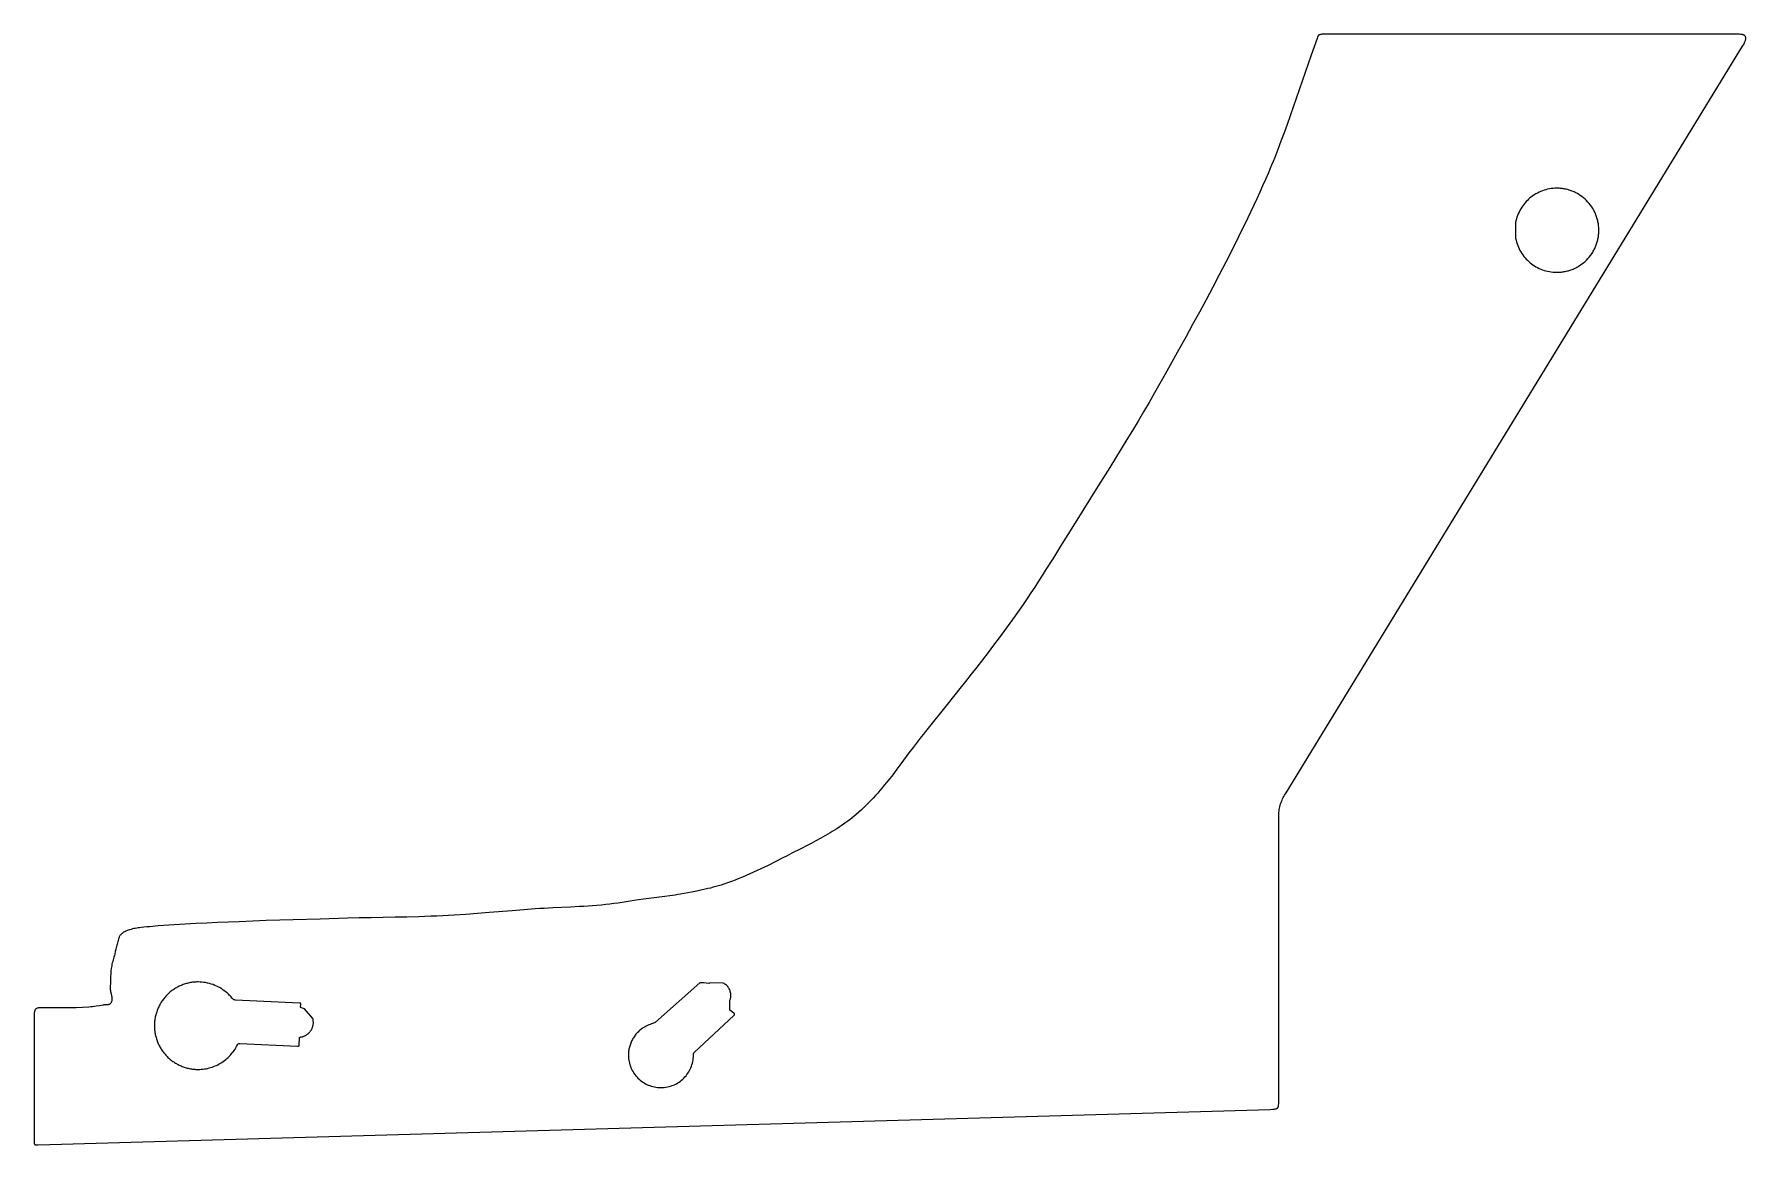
# Model space of a CAD drawing. Extents: x 7 to 10478, y 8 to 6802.
import ezdxf

# ---------------------------------------------------------------- set-up
doc = ezdxf.new("R2010")
doc.units = 0

msp = doc.modelspace()

# ---------------------------------------------------------------- linework, layer by layer
at = {"layer": 'Extracted'}
for p, q in [((7665.707, 2161.7283), (10458.907, 6728.3183)), ((7837.442217, 6725.258144), (7819.218734, 6673.12268)), ((7855.676, 6776.779), (7837.442217, 6725.258144)), ((7858.224, 6783.5062), (7855.676, 6776.779)), ((7859.38275, 6786.409625), (7858.224, 6783.5062)), ((7860.564, 6789.0219), (7859.38275, 6786.409625)), ((7861.843875, 6791.354775), (7860.564, 6789.0219)), ((7863.297, 6793.4199), (7861.843875, 6791.354775)), ((7864.9975, 6795.229187), (7863.297, 6793.4199)), ((7867.022, 6796.7942), (7864.9975, 6795.229187)), ((7869.445, 6798.126812), (7867.022, 6796.7942)), ((7872.342, 6799.2387), (7869.445, 6798.126812)), ((7875.7875, 6800.141487), (7872.342, 6799.2387)), ((7879.857, 6800.8471), (7875.7875, 6800.141487)), ((7884.6255, 6801.367087), (7879.857, 6800.8471)), ((7890.168, 6801.7133), (7884.6255, 6801.367087)), ((7896.56, 6801.897387), (7890.168, 6801.7133)), ((7903.876, 6801.9314), (7896.56, 6801.897387)), ((10421.446, 6801.9544), (7903.876, 6801.9314)), ((10430.946625, 6801.966025), (10421.446, 6801.9544)), ((10439.737, 6801.7108), (10430.946625, 6801.966025)), ((10447.763125, 6801.11405), (10439.737, 6801.7108)), ((10454.974, 6800.1012), (10447.763125, 6801.11405)), ((10458.257516, 6799.415361), (10454.974, 6800.1012)), ((10461.317625, 6798.597512), (10458.257516, 6799.415361)), ((10458.907, 6728.3183), (10462.412828, 6734.401248)), ((10464.147672, 6797.638308), (10461.317625, 6798.597512)), ((10462.412828, 6734.401248), (10465.551625, 6740.146913)), ((10466.741, 6796.5284), (10464.147672, 6797.638308)), ((10465.551625, 6740.146913), (10468.329859, 6745.56462)), ((10469.091328, 6795.258537), (10466.741, 6796.5284)), ((10468.329859, 6745.56462), (10470.754, 6750.6637)), ((10471.192375, 6793.819325), (10469.091328, 6795.258537)), ((10470.754, 6750.6637), (10472.831297, 6755.453464)), ((10473.037484, 6792.201425), (10471.192375, 6793.819325)), ((10472.831297, 6755.453464), (10474.567625, 6759.943237)), ((10474.62, 6790.3955), (10473.037484, 6792.201425)), ((10474.567625, 6759.943237), (10475.969641, 6764.142367)), ((10475.933297, 6788.392231), (10474.62, 6790.3955)), ((10476.970875, 6786.1823), (10475.933297, 6788.392231)), ((10475.969641, 6764.142367), (10477.044, 6768.0602)), ((10477.726266, 6783.756369), (10476.970875, 6786.1823)), ((10477.044, 6768.0602), (10477.797141, 6771.706077)), ((10478.193, 6781.1051), (10477.726266, 6783.756369)), ((10477.797141, 6771.706077), (10478.235375, 6775.089313)), ((10478.365172, 6778.219217), (10478.193, 6781.1051)), ((10478.235375, 6775.089313), (10478.365172, 6778.219217)), ((7819.218734, 6673.12268), (7782.749375, 6567.541062)), ((7782.749375, 6567.541062), (7746.161328, 6461.100414)), ((7746.161328, 6461.100414), (7709.348, 6354.867)), ((7690.823545, 6302.161214), (7672.202797, 6249.907086)), ((7709.348, 6354.867), (7690.823545, 6302.161214)), ((7653.472432, 6198.237899), (7634.619125, 6147.286937)), ((7672.202797, 6249.907086), (7653.472432, 6198.237899)), ((7615.629553, 6097.187483), (7596.490391, 6048.07282)), ((7634.619125, 6147.286937), (7615.629553, 6097.187483)), ((7567.47202, 5976.538866), (7557.71, 5953.331)), ((7577.188314, 6000.076231), (7567.47202, 5976.538866)), ((7586.86055, 6023.926436), (7577.188314, 6000.076231)), ((7596.490391, 6048.07282), (7586.86055, 6023.926436)), ((7522.800546, 5874.268296), (7505.020755, 5834.884217)), ((7540.365884, 5913.749652), (7522.800546, 5874.268296)), ((7557.71, 5953.331), (7540.365884, 5913.749652)), ((7487.033277, 5795.594697), (7468.84488, 5756.397021)), ((7505.020755, 5834.884217), (7487.033277, 5795.594697)), ((7431.892396, 5678.266334), (7413.141844, 5639.327891)), ((7450.462331, 5717.288472), (7431.892396, 5678.266334)), ((7468.84488, 5756.397021), (7450.462331, 5717.288472)), ((7375.125955, 5561.691221), (7355.874152, 5522.987562)), ((7394.217441, 5600.470425), (7375.125955, 5561.691221)), ((7413.141844, 5639.327891), (7394.217441, 5600.470425)), ((7316.916668, 5445.796015), (7297.22452, 5407.302694)), ((7336.468801, 5484.356732), (7316.916668, 5445.796015)), ((7355.874152, 5522.987562), (7336.468801, 5484.356732)), ((7297.22452, 5407.302694), (7257.44725, 5330.507375)), ((7217.191128, 5253.949044), (7176.510293, 5177.605971)), ((7257.44725, 5330.507375), (7217.191128, 5253.949044)), ((7176.510293, 5177.605971), (7135.458881, 5101.456424)), ((7135.458881, 5101.456424), (7094.091031, 5025.478672)), ((7052.46088, 4949.650985), (7010.622566, 4873.951631)), ((7094.091031, 5025.478672), (7052.46088, 4949.650985)), ((7010.622566, 4873.951631), (6926.538, 4722.851)), ((6926.538, 4722.851), (6893.975175, 4664.974863)), ((6861.037371, 4607.313998), (6827.752967, 4549.852536)), ((6893.975175, 4664.974863), (6861.037371, 4607.313998)), ((6827.752967, 4549.852536), (6794.150344, 4492.574609)), ((6760.25788, 4435.464348), (6726.103957, 4378.505885)), ((6794.150344, 4492.574609), (6760.25788, 4435.464348)), ((6691.716954, 4321.68335), (6657.12525, 4264.980875)), ((6726.103957, 4378.505885), (6691.716954, 4321.68335)), ((6622.357226, 4208.382592), (6587.441262, 4151.872631)), ((6657.12525, 4264.980875), (6622.357226, 4208.382592)), ((6587.441262, 4151.872631), (6517.279031, 4039.054203)), ((6517.279031, 4039.054203), (6376.428, 3813.779)), ((6376.428, 3813.779), (6331.668732, 3741.904156)), ((6286.975547, 3669.967625), (6242.156244, 3598.103281)), ((6331.668732, 3741.904156), (6286.975547, 3669.967625)), ((6242.156244, 3598.103281), (6197.018625, 3526.445)), ((6174.270385, 3490.734969), (6151.37049, 3455.126656)), ((6197.018625, 3526.445), (6174.270385, 3490.734969)), ((6105.019641, 3384.282125), (6081.520635, 3349.079375)), ((6128.294917, 3419.636797), (6105.019641, 3384.282125)), ((6151.37049, 3455.126656), (6128.294917, 3419.636797)), ((6033.75534, 3279.196578), (6009.441, 3244.55)), ((6057.773877, 3314.045281), (6033.75534, 3279.196578)), ((6081.520635, 3349.079375), (6057.773877, 3314.045281)), ((5943.933627, 3153.699049), (5910.657094, 3108.656563)), ((5976.870928, 3198.990233), (5943.933627, 3153.699049)), ((6009.441, 3244.55), (5976.870928, 3198.990233)), ((5877.069328, 3063.842891), (5843.198325, 3019.238146)), ((5910.657094, 3108.656563), (5877.069328, 3063.842891)), ((5809.072084, 2974.822443), (5774.718601, 2930.575898)), ((5843.198325, 3019.238146), (5809.072084, 2974.822443)), ((5705.441903, 2842.510739), (5670.574682, 2798.652354)), ((5740.165875, 2886.478625), (5705.441903, 2842.510739)), ((5774.718601, 2930.575898), (5740.165875, 2886.478625)), ((5670.574682, 2798.652354), (5600.522484, 2711.184547)), ((5600.522484, 2711.184547), (5459.931, 2536.688)), ((5447.042941, 2520.542299), (5434.262916, 2504.283896)), ((5459.931, 2536.688), (5447.042941, 2520.542299)), ((5383.963325, 2438.386208), (5359.123953, 2405.102969)), ((5408.975002, 2471.481574), (5383.963325, 2438.386208)), ((5434.262916, 2504.283896), (5408.975002, 2471.481574)), ((5284.600347, 2305.177749), (5259.410875, 2272.19475)), ((5309.546396, 2338.393566), (5284.600347, 2305.177749)), ((5359.123953, 2405.102969), (5309.546396, 2338.393566)), ((5207.885932, 2207.347902), (5194.690162, 2191.446035)), ((5220.942896, 2223.386854), (5207.885932, 2207.347902)), ((5233.874047, 2239.549744), (5220.942896, 2223.386854)), ((5259.410875, 2272.19475), (5233.874047, 2239.549744)), ((5111.873118, 2099.649815), (5097.341951, 2085.075645)), ((5126.174538, 2114.453097), (5111.873118, 2099.649815)), ((5140.259205, 2129.472343), (5126.174538, 2114.453097)), ((5154.140109, 2144.694406), (5140.259205, 2129.472343)), ((5167.830243, 2160.10614), (5154.140109, 2144.694406)), ((5181.342596, 2175.694399), (5167.830243, 2160.10614)), ((5194.690162, 2191.446035), (5181.342596, 2175.694399)), ((7632.382953, 2093.107586), (7635.207, 2101.175)), ((7635.207, 2101.175), (7638.291469, 2109.092587)), ((7638.291469, 2109.092587), (7641.61875, 2116.87705)), ((7641.61875, 2116.87705), (7645.171406, 2124.545187)), ((7645.171406, 2124.545187), (7648.932, 2132.1138)), ((7648.932, 2132.1138), (7652.883266, 2139.599648)), ((7652.883266, 2139.599648), (7657.007875, 2147.019487)), ((7657.007875, 2147.019487), (7665.707, 2161.7283)), ((4998.357283, 1998.388801), (4985.273063, 1988.499459)), ((5011.287719, 2008.485212), (4998.357283, 1998.388801)), ((5024.057561, 2018.797131), (5011.287719, 2008.485212)), ((5036.66, 2029.333), (5024.057561, 2018.797131)), ((5052.240064, 2042.859262), (5036.66, 2029.333)), ((5067.538416, 2056.667221), (5052.240064, 2042.859262)), ((5082.568048, 2070.743731), (5067.538416, 2056.667221)), ((5097.341951, 2085.075645), (5082.568048, 2070.743731)), ((7621.37, 2031.03), (7621.883469, 2040.616239)), ((7621.37, 284.65086), (7621.37, 2031.03)), ((7621.883469, 2040.616239), (7622.77925, 2049.935188)), ((7622.77925, 2049.935188), (7624.039906, 2059.003617)), ((7624.039906, 2059.003617), (7625.648, 2067.8383)), ((7625.648, 2067.8383), (7627.586109, 2076.456008)), ((7627.586109, 2076.456008), (7629.836875, 2084.873512)), ((7629.836875, 2084.873512), (7632.382953, 2093.107586)), ((4847.470563, 1899.138064), (4818.7455, 1882.906625)), ((4861.718162, 1907.420909), (4847.470563, 1899.138064)), ((4875.880063, 1915.826424), (4861.718162, 1907.420909)), ((4889.949455, 1924.363049), (4875.880063, 1915.826424)), ((4903.919531, 1933.039224), (4889.949455, 1924.363049)), ((4917.783482, 1941.863389), (4903.919531, 1933.039224)), ((4931.5345, 1950.843984), (4917.783482, 1941.863389)), ((4945.165775, 1959.989449), (4931.5345, 1950.843984)), ((4958.6705, 1969.308223), (4945.165775, 1959.989449)), ((4972.041865, 1978.808746), (4958.6705, 1969.308223)), ((4985.273063, 1988.499459), (4972.041865, 1978.808746)), ((4642.818563, 1791.332275), (4613.409688, 1776.408753)), ((4701.779, 1821.199703), (4642.818563, 1791.332275)), ((4731.221625, 1836.278647), (4701.779, 1821.199703)), ((4760.566563, 1851.544436), (4731.221625, 1836.278647)), ((4789.759344, 1867.064589), (4760.566563, 1851.544436)), ((4818.7455, 1882.906625), (4789.759344, 1867.064589)), ((4430.365375, 1685.19035), (4408.0995, 1674.916937)), ((4452.544902, 1695.660313), (4430.365375, 1685.19035)), ((4474.643659, 1706.305298), (4452.544902, 1695.660313)), ((4496.667219, 1717.103773), (4474.643659, 1706.305298)), ((4540.511051, 1739.075081), (4496.667219, 1717.103773)), ((4584.121, 1761.402), (4540.511051, 1739.075081)), ((4613.409688, 1776.408753), (4584.121, 1761.402)), ((4111.182206, 1571.058815), (4094.520638, 1567.402287)), ((4127.799872, 1574.879398), (4111.182206, 1571.058815)), ((4144.366691, 1578.884409), (4127.799872, 1574.879398)), ((4160.875717, 1583.094223), (4144.366691, 1578.884409)), ((4177.320006, 1587.529215), (4160.875717, 1583.094223)), ((4193.692613, 1592.209759), (4177.320006, 1587.529215)), ((4209.986593, 1597.156229), (4193.692613, 1592.209759)), ((4226.195, 1602.389), (4209.986593, 1597.156229)), ((4249.352355, 1610.314945), (4226.195, 1602.389)), ((4272.378762, 1618.609677), (4249.352355, 1610.314945)), ((4295.279795, 1627.251666), (4272.378762, 1618.609677)), ((4318.061031, 1636.219383), (4295.279795, 1627.251666)), ((4340.728044, 1645.491298), (4318.061031, 1636.219383)), ((4363.28641, 1655.045882), (4340.728044, 1645.491298)), ((4385.741704, 1664.861605), (4363.28641, 1655.045882)), ((4408.0995, 1674.916937), (4385.741704, 1664.861605)), ((3369.380683, 1466.774384), (3342.448678, 1465.192451)), ((3396.301141, 1468.498495), (3369.380683, 1466.774384)), ((3423.207776, 1470.393553), (3396.301141, 1468.498495)), ((3450.098314, 1472.488327), (3423.207776, 1470.393553)), ((3476.970481, 1474.811586), (3450.098314, 1472.488327)), ((3503.822, 1477.3921), (3476.970481, 1474.811586)), ((3528.885664, 1480.166883), (3503.822, 1477.3921)), ((3553.900284, 1483.345276), (3528.885664, 1480.166883)), ((3578.877307, 1486.833258), (3553.900284, 1483.345276)), ((3603.828175, 1490.53681), (3578.877307, 1486.833258)), ((3653.697228, 1498.214539), (3603.828175, 1490.53681)), ((3678.638302, 1502.000676), (3653.697228, 1498.214539)), ((3703.599, 1505.6263), (3678.638302, 1502.000676)), ((3735.731439, 1509.989434), (3703.599, 1505.6263)), ((3767.899703, 1514.130359), (3735.731439, 1509.989434)), ((3832.259375, 1522.267125), (3767.899703, 1514.130359)), ((3864.408619, 1526.523736), (3832.259375, 1522.267125)), ((3896.509359, 1531.079678), (3864.408619, 1526.523736)), ((3928.540514, 1536.065338), (3896.509359, 1531.079678)), ((3944.523408, 1538.760057), (3928.540514, 1536.065338)), ((3960.481, 1541.6111), (3944.523408, 1538.760057)), ((4027.574239, 1554.009233), (3960.481, 1541.6111)), ((4061.093573, 1560.499897), (4027.574239, 1554.009233)), ((4094.520638, 1567.402287), (4061.093573, 1560.499897)), ((996.323125, 1361.59292), (930.155436, 1358.200916)), ((1062.522736, 1364.534966), (996.323125, 1361.59292)), ((1128.737359, 1367.221497), (1062.522736, 1364.534966)), ((1194.950084, 1369.846961), (1128.737359, 1367.221497)), ((1261.144, 1372.6058), (1194.950084, 1369.846961)), ((1343.887119, 1376.024163), (1261.144, 1372.6058)), ((1426.643703, 1379.095717), (1343.887119, 1376.024163)), ((1509.411092, 1381.885433), (1426.643703, 1379.095717)), ((1592.186625, 1384.45828), (1509.411092, 1381.885433)), ((1757.751484, 1389.213252), (1592.186625, 1384.45828)), ((1923.317, 1393.8804), (1757.751484, 1389.213252)), ((1996.232131, 1395.747068), (1923.317, 1393.8804)), ((2069.160234, 1397.246552), (1996.232131, 1395.747068)), ((2215.028125, 1399.887241), (2069.160234, 1397.246552)), ((2287.954295, 1401.400082), (2215.028125, 1399.887241)), ((2360.866203, 1403.28901), (2287.954295, 1401.400082)), ((2397.314681, 1404.432575), (2360.866203, 1403.28901)), ((2433.757041, 1405.739843), (2397.314681, 1404.432575)), ((2470.192431, 1407.234043), (2433.757041, 1405.739843)), ((2506.62, 1408.9384), (2470.192431, 1407.234043)), ((2542.063884, 1410.823069), (2506.62, 1408.9384)), ((2577.494229, 1412.922967), (2542.063884, 1410.823069)), ((2612.912635, 1415.212992), (2577.494229, 1412.922967)), ((2648.320703, 1417.668042), (2612.912635, 1415.212992)), ((2719.112232, 1422.972812), (2648.320703, 1417.668042)), ((2789.881625, 1428.636462), (2719.112232, 1422.972812)), ((2931.405234, 1440.237152), (2789.881625, 1428.636462)), ((3002.185068, 1445.772563), (2931.405234, 1440.237152)), ((3072.994, 1450.8636), (3002.185068, 1445.772563)), ((3099.916359, 1452.606077), (3072.994, 1450.8636)), ((3126.84992, 1454.203037), (3099.916359, 1452.606077)), ((3180.741547, 1457.075486), (3126.84992, 1454.203037)), ((3288.559125, 1462.340037), (3180.741547, 1457.075486)), ((3342.448678, 1465.192451), (3288.559125, 1462.340037)), ((520.469414, 1258.575906), (518.519888, 1250.97018)), ((522.5967, 1266.102212), (520.469414, 1258.575906)), ((525.071423, 1273.435718), (522.5967, 1266.102212)), ((526.492099, 1276.994738), (525.071423, 1273.435718)), ((528.063263, 1280.463039), (526.492099, 1276.994738)), ((529.806125, 1283.826449), (528.063263, 1280.463039)), ((531.741895, 1287.070794), (529.806125, 1283.826449)), ((533.891784, 1290.181902), (531.741895, 1287.070794)), ((536.277, 1293.1456), (533.891784, 1290.181902)), ((538.936483, 1296.010919), (536.277, 1293.1456)), ((541.762158, 1298.700479), (538.936483, 1296.010919)), ((544.740507, 1301.224067), (541.762158, 1298.700479)), ((547.858014, 1303.591473), (544.740507, 1301.224067)), ((551.10116, 1305.812485), (547.858014, 1303.591473)), ((554.456429, 1307.896894), (551.10116, 1305.812485)), ((561.449263, 1311.695052), (554.456429, 1307.896894)), ((568.728376, 1315.064261), (561.449263, 1311.695052)), ((576.18563, 1318.082831), (568.728376, 1315.064261)), ((583.712884, 1320.829073), (576.18563, 1318.082831)), ((591.202, 1323.3813), (583.712884, 1320.829073)), ((599.675718, 1326.028421), (591.202, 1323.3813)), ((608.228406, 1328.359611), (599.675718, 1326.028421)), ((616.852483, 1330.40265), (608.228406, 1328.359611)), ((625.54037, 1332.185319), (616.852483, 1330.40265)), ((634.284487, 1333.735399), (625.54037, 1332.185319)), ((643.077253, 1335.080671), (634.284487, 1333.735399)), ((651.911088, 1336.248915), (643.077253, 1335.080671)), ((660.778413, 1337.267912), (651.911088, 1336.248915)), ((678.583208, 1338.96929), (660.778413, 1337.267912)), ((696.430998, 1340.40705), (678.583208, 1338.96929)), ((714.261143, 1341.803438), (696.430998, 1340.40705)), ((732.013, 1343.3807), (714.261143, 1341.803438)), ((764.986843, 1346.47629), (732.013, 1343.3807)), ((797.983463, 1349.289251), (764.986843, 1346.47629)), ((831.000746, 1351.843888), (797.983463, 1349.289251)), ((864.036578, 1354.164507), (831.000746, 1351.843888)), ((897.088846, 1356.275415), (864.036578, 1354.164507)), ((930.155436, 1358.200916), (897.088846, 1356.275415)), ((495.103577, 1156.300737), (489.907838, 1138.724075)), ((497.611551, 1165.110366), (495.103577, 1156.300737)), ((499.9391, 1173.9605), (497.611551, 1165.110366)), ((503.49713, 1189.487748), (499.9391, 1173.9605)), ((506.796213, 1205.081212), (503.49713, 1189.487748)), ((510.300814, 1220.617695), (506.796213, 1205.081212)), ((512.27533, 1228.32607), (510.300814, 1220.617695)), ((514.4754, 1235.974), (512.27533, 1228.32607)), ((516.578442, 1243.398417), (514.4754, 1235.974)), ((518.519888, 1250.97018), (516.578442, 1243.398417)), ((475.59743, 1053.649773), (474.5203, 1037.037087)), ((477.038003, 1070.221827), (475.59743, 1053.649773)), ((478.92155, 1086.739413), (477.038003, 1070.221827)), ((481.3276, 1103.1887), (478.92155, 1086.739413)), ((483.020326, 1112.169624), (481.3276, 1103.1887)), ((485.074855, 1121.072675), (483.020326, 1112.169624)), ((487.400816, 1129.917582), (485.074855, 1121.072675)), ((489.907838, 1138.724075), (487.400816, 1129.917582)), ((473.138247, 1003.745155), (472.2556, 970.4567)), ((472.2556, 970.4567), (472.360759, 964.265477)), ((472.360759, 964.265477), (472.921918, 957.939732)), ((472.921918, 957.939732), (473.841403, 951.510479)), ((473.727082, 1020.397603), (473.138247, 1003.745155)), ((474.5203, 1037.037087), (473.727082, 1020.397603)), ((473.841403, 951.510479), (475.021538, 945.008731)), ((475.021538, 945.008731), (477.773057, 931.911802)), ((18.707963, 839.610234), (16.142455, 837.369523)), ((21.732564, 841.575378), (18.707963, 839.610234)), ((25.253, 843.24959), (21.732564, 841.575378)), ((29.306092, 844.61751), (25.253, 843.24959)), ((33.928538, 845.663777), (29.306092, 844.61751)), ((39.157114, 846.373029), (33.928538, 845.663777)), ((45.0286, 846.7299), (39.157114, 846.373029)), ((80.66968, 845.964636), (45.0286, 846.7299)), ((116.403303, 845.411978), (80.66968, 845.964636)), ((152.385293, 845.13236), (116.403303, 845.411978)), ((188.771475, 845.186212), (152.385293, 845.13236)), ((225.717672, 845.63397), (188.771475, 845.186212)), ((263.379709, 846.536065), (225.717672, 845.63397)), ((301.913411, 847.952931), (263.379709, 846.536065)), ((341.4746, 849.945), (301.913411, 847.952931)), ((353.029515, 851.073648), (341.4746, 849.945)), ((364.250506, 852.38166), (353.029515, 851.073648)), ((375.21122, 853.848362), (364.250506, 852.38166)), ((385.9853, 855.453077), (375.21122, 853.848362)), ((407.268144, 858.993856), (385.9853, 855.453077)), ((428.6882, 862.8386), (407.268144, 858.993856)), ((431.594509, 863.270553), (428.6882, 862.8386)), ((434.601329, 863.555454), (431.594509, 863.270553)), ((440.821566, 863.830656), (434.601329, 863.555454)), ((447.159051, 863.957327), (440.821566, 863.830656)), ((453.423925, 864.228586), (447.159051, 863.957327)), ((456.469801, 864.510036), (453.423925, 864.228586)), ((459.426327, 864.937553), (456.469801, 864.510036)), ((462.26977, 865.547777), (459.426327, 864.937553)), ((464.976397, 866.377348), (462.26977, 865.547777)), ((467.522476, 867.462906), (464.976397, 866.377348)), ((469.884275, 868.84109), (467.522476, 867.462906)), ((472.03806, 870.548542), (469.884275, 868.84109)), ((473.9601, 872.6219), (472.03806, 870.548542)), ((475.7355, 875.058838), (473.9601, 872.6219)), ((477.270828, 877.574569), (475.7355, 875.058838)), ((478.578293, 880.165215), (477.270828, 877.574569)), ((477.773057, 931.911802), (480.395075, 918.89705)), ((479.670104, 882.826899), (478.578293, 880.165215)), ((480.558471, 885.555746), (479.670104, 882.826899)), ((480.395075, 918.89705), (481.413333, 912.498023)), ((481.255603, 888.347879), (480.558471, 885.555746)), ((481.773709, 891.19942), (481.255603, 888.347879)), ((481.413333, 912.498023), (482.10619, 906.212579)), ((482.125, 894.106494), (481.773709, 891.19942)), ((482.10619, 906.212579), (482.375971, 900.071732)), ((482.375971, 900.071732), (482.125, 894.106494)), ((7.9505, 815.259207), (7.6464, 807.33751)), ((7.6464, 807.33751), (7.6501, 32.7877)), ((8.331666, 818.998726), (7.9505, 815.259207)), ((8.9146, 822.57021), (8.331666, 818.998726)), ((9.73607, 825.958296), (8.9146, 822.57021)), ((10.832838, 829.147634), (9.73607, 825.958296)), ((12.241661, 832.122859), (10.832838, 829.147634)), ((13.9993, 834.86861), (12.241661, 832.122859)), ((16.142455, 837.369523), (13.9993, 834.86861)), ((31.309, 8.29825), (7567.8, 224.854)), ((7567.8, 224.854), (7585.533, 225.78523)), ((7585.533, 225.78523), (7592.70275, 226.366885)), ((7592.70275, 226.366885), (7598.845, 227.14591)), ((7598.845, 227.14591), (7604.04125, 228.212306)), ((7604.04125, 228.212306), (7606.308812, 228.881395)), ((7606.308812, 228.881395), (7608.369, 229.65608)), ((7608.369, 229.65608), (7610.232547, 230.547611)), ((7610.232547, 230.547611), (7611.908875, 231.567237)), ((7611.908875, 231.567237), (7613.408016, 232.726211)), ((7613.408016, 232.726211), (7614.74, 234.03578)), ((7614.74, 234.03578), (7615.913906, 235.507203)), ((7615.913906, 235.507203), (7616.94025, 237.151724)), ((7616.94025, 237.151724), (7617.828969, 238.980592)), ((7617.828969, 238.980592), (7618.59, 241.00506)), ((7618.59, 241.00506), (7619.233281, 243.236385)), ((7619.233281, 243.236385), (7619.76875, 245.68581)), ((7619.76875, 245.68581), (7620.556, 251.28396)), ((7620.556, 251.28396), (7621.029625, 257.889537)), ((7621.029625, 257.889537), (7621.27, 265.59256)), ((7621.27, 265.59256), (7621.37, 284.65086)), ((7.6501, 32.7877), (7.4393, 24.1538)), ((7.4393, 24.1538), (7.5652, 17.77941)), ((7.5652, 17.77941), (7.843287, 15.335259)), ((7.843287, 15.335259), (8.3121, 13.33087)), ((8.3121, 13.33087), (9.007275, 11.724526)), ((9.007275, 11.724526), (9.9642, 10.47453)), ((9.9642, 10.47453), (11.218575, 9.539169)), ((11.218575, 9.539169), (12.8058, 8.87674)), ((12.8058, 8.87674), (14.761337, 8.445546)), ((14.761337, 8.445546), (17.1209, 8.20387)), ((17.1209, 8.20387), (23.1939, 8.12227)), ((23.1939, 8.12227), (31.309, 8.29825))]:
    msp.add_line(p, q, dxfattribs=at)
at = {"layer": 'Jet1'}
for p, q in [((839.92162, 942.98199), (835.018088, 938.835822)), ((844.924944, 947.01156), (839.92162, 942.98199)), ((850.025959, 950.922432), (844.924944, 947.01156)), ((855.222565, 954.712505), (850.025959, 950.922432)), ((860.51266, 958.379678), (855.222565, 954.712505)), ((865.894145, 961.921851), (860.51266, 958.379678)), ((871.364918, 965.336922), (865.894145, 961.921851)), ((876.922878, 968.622791), (871.364918, 965.336922)), ((882.565925, 971.777357), (876.922878, 968.622791)), ((888.291959, 974.79852), (882.565925, 971.777357)), ((894.098878, 977.684179), (888.291959, 974.79852)), ((899.984581, 980.432233), (894.098878, 977.684179)), ((905.946969, 983.040581), (899.984581, 980.432233)), ((911.98394, 985.507123), (905.946969, 983.040581)), ((918.093393, 987.829758), (911.98394, 985.507123)), ((924.273228, 990.006385), (918.093393, 987.829758)), ((930.521344, 992.034903), (924.273228, 990.006385)), ((936.835641, 993.913213), (930.521344, 992.034903)), ((943.214017, 995.639212), (936.835641, 993.913213)), ((949.654372, 997.210801), (943.214017, 995.639212)), ((956.154605, 998.625878), (949.654372, 997.210801)), ((962.712616, 999.882343), (956.154605, 998.625878)), ((969.326304, 1000.978096), (962.712616, 999.882343)), ((975.993567, 1001.911034), (969.326304, 1000.978096)), ((982.712306, 1002.679059), (975.993567, 1001.911034)), ((989.48042, 1003.280069), (982.712306, 1002.679059)), ((996.295807, 1003.711962), (989.48042, 1003.280069)), ((1003.156367, 1003.97264), (996.295807, 1003.711962)), ((1010.06, 1004.06), (1003.156367, 1003.97264)), ((1010.0604, 1004.059131), (1010.06, 1004.06)), ((1021.603528, 1003.750973), (1010.0604, 1004.059131)), ((1033.141257, 1002.936206), (1021.603528, 1003.750973)), ((1044.654601, 1001.618181), (1033.141257, 1002.936206)), ((1056.124578, 999.800247), (1044.654601, 1001.618181)), ((1067.532203, 997.485752), (1056.124578, 999.800247)), ((1078.858492, 994.678048), (1067.532203, 997.485752)), ((1090.08446, 991.380483), (1078.858492, 994.678048)), ((1101.191125, 987.596406), (1090.08446, 991.380483)), ((1112.159501, 983.329168), (1101.191125, 987.596406)), ((1122.970605, 978.582117), (1112.159501, 983.329168)), ((1133.605452, 973.358604), (1122.970605, 978.582117)), ((1144.045059, 967.661978), (1133.605452, 973.358604)), ((1154.270442, 961.495588), (1144.045059, 967.661978)), ((1164.262615, 954.862784), (1154.270442, 961.495588)), ((1174.002596, 947.766915), (1164.262615, 954.862784)), ((1183.4714, 940.211331), (1174.002596, 947.766915)), ((763.605406, 840.699027), (761.138865, 834.662057)), ((766.213754, 846.661414), (763.605406, 840.699027)), ((768.961808, 852.547117), (766.213754, 846.661414)), ((771.847467, 858.354036), (768.961808, 852.547117)), ((774.868629, 864.080069), (771.847467, 858.354036)), ((778.023196, 869.723116), (774.868629, 864.080069)), ((781.309065, 875.281075), (778.023196, 869.723116)), ((784.724136, 880.751848), (781.309065, 875.281075)), ((788.266309, 886.133332), (784.724136, 880.751848)), ((791.933482, 891.423427), (788.266309, 886.133332)), ((795.723555, 896.620032), (791.933482, 891.423427)), ((799.634427, 901.721047), (795.723555, 896.620032)), ((803.663998, 906.724371), (799.634427, 901.721047)), ((807.810166, 911.627902), (803.663998, 906.724371)), ((812.070831, 916.429541), (807.810166, 911.627902)), ((816.443893, 921.127187), (812.070831, 916.429541)), ((820.92725, 925.718739), (816.443893, 921.127187)), ((825.518802, 930.202096), (820.92725, 925.718739)), ((830.216448, 934.575157), (825.518802, 930.202096)), ((835.018088, 938.835822), (830.216448, 934.575157)), ((1189.384388, 935.023282), (1183.4714, 940.211331)), ((1195.1527, 929.653231), (1189.384388, 935.023282)), ((1200.771837, 924.10345), (1195.1527, 929.653231)), ((1206.2373, 918.376331), (1200.771837, 924.10345)), ((1211.54435, 912.47419), (1206.2373, 918.376331)), ((1216.6885, 906.399331), (1211.54435, 912.47419)), ((1219.147375, 903.537534), (1216.6885, 906.399331)), ((1221.6097, 900.996991), (1219.147375, 903.537534)), ((1224.1267, 898.789356), (1221.6097, 900.996991)), ((1226.7496, 896.926271), (1224.1267, 898.789356)), ((1229.529625, 895.419379), (1226.7496, 896.926271)), ((1232.518, 894.280331), (1229.529625, 895.419379)), ((1235.76605, 893.520785), (1232.518, 894.280331)), ((1239.3249, 893.152371), (1235.76605, 893.520785)), ((1631.0669, 875.162671), (1239.3249, 893.152371)), ((1633.3564, 874.981151), (1631.0669, 875.162671)), ((1635.3877, 874.395391), (1633.3564, 874.981151)), ((1636.305675, 873.913435), (1635.3877, 874.395391)), ((1637.0516, 873.278681), (1636.305675, 873.913435)), ((1636.988, 850.824901), (1637.6697, 870.446701)), ((1637.2774, 849.436601), (1636.988, 850.824901)), ((1637.329163, 872.737759), (1637.0516, 873.278681)), ((1637.7775, 848.371111), (1637.2774, 849.436601)), ((1637.526775, 871.959152), (1637.329163, 872.737759)), ((1637.6697, 870.446701), (1637.526775, 871.959152)), ((1638.6362, 847.541071), (1637.7775, 848.371111)), ((1640.0011, 846.859131), (1638.6362, 847.541071)), ((1643.1108, 846.225911), (1640.0011, 846.859131)), ((1649.2499, 844.637561), (1643.1108, 846.225911)), ((1655.26345, 842.625494), (1649.2499, 844.637561)), ((1661.1294, 840.196291), (1655.26345, 842.625494)), ((1712.0177, 779.883191), (1661.1294, 840.196291)), ((742.673359, 743.489633), (742.586, 736.586)), ((742.586, 736.586), (742.673359, 729.682367)), ((742.934035, 750.350193), (742.673359, 743.489633)), ((743.365928, 757.16558), (742.934035, 750.350193)), ((743.966936, 763.933694), (743.365928, 757.16558)), ((744.73496, 770.652432), (743.966936, 763.933694)), ((745.667897, 777.319696), (744.73496, 770.652432)), ((746.763649, 783.933383), (745.667897, 777.319696)), ((748.020113, 790.491393), (746.763649, 783.933383)), ((749.43519, 796.991626), (748.020113, 790.491393)), ((751.006778, 803.431981), (749.43519, 796.991626)), ((752.732777, 809.810357), (751.006778, 803.431981)), ((754.611085, 816.124653), (752.732777, 809.810357)), ((756.639604, 822.372769), (754.611085, 816.124653)), ((758.81623, 828.552604), (756.639604, 822.372769)), ((761.138865, 834.662057), (758.81623, 828.552604)), ((1711.433872, 731.454059), (1712.551743, 735.59183)), ((1713.335484, 774.314663), (1712.0177, 779.883191)), ((1712.551743, 735.59183), (1713.477253, 739.803016)), ((1714.299925, 768.679917), (1713.335484, 774.314663)), ((1713.477253, 739.803016), (1714.205604, 744.082466)), ((1714.205604, 744.082466), (1714.731995, 748.425029)), ((1714.908753, 762.995733), (1714.299925, 768.679917)), ((1714.731995, 748.425029), (1715.051627, 752.825555)), ((1715.1597, 757.278891), (1714.908753, 762.995733)), ((1715.051627, 752.825555), (1715.1597, 757.278891)), ((742.673359, 729.682367), (742.934035, 722.821807)), ((742.934035, 722.821807), (743.365928, 716.00642)), ((743.365928, 716.00642), (743.966936, 709.238306)), ((743.966936, 709.238306), (744.73496, 702.519567)), ((744.73496, 702.519567), (745.667897, 695.852304)), ((745.667897, 695.852304), (746.763649, 689.238616)), ((746.763649, 689.238616), (748.020113, 682.680605)), ((748.020113, 682.680605), (749.43519, 676.180372)), ((749.43519, 676.180372), (751.006778, 669.740017)), ((751.006778, 669.740017), (752.732777, 663.361641)), ((752.732777, 663.361641), (754.611085, 657.047344)), ((754.611085, 657.047344), (756.639604, 650.799228)), ((756.639604, 650.799228), (758.81623, 644.619393)), ((758.81623, 644.619393), (761.138865, 638.50994)), ((761.138865, 638.50994), (763.605406, 632.472969)), ((763.605406, 632.472969), (766.213754, 626.510581)), ((1628.9072, 618.558827), (1630.4565, 661.502027)), ((1630.4565, 661.502027), (1630.70545, 663.175507)), ((1630.70545, 663.175507), (1630.989975, 664.124257)), ((1630.989975, 664.124257), (1631.3675, 664.751317)), ((1631.3675, 664.751317), (1632.36025, 665.438771)), ((1632.36025, 665.438771), (1633.6005, 666.034687)), ((1633.6005, 666.034687), (1636.4916, 666.964188)), ((1636.4916, 666.964188), (1639.377, 667.564361)), ((1639.377, 667.564361), (1643.67145, 668.394915)), ((1643.67145, 668.394915), (1647.8888, 669.422501)), ((1647.8888, 669.422501), (1652.024212, 670.641975)), ((1652.024212, 670.641975), (1656.07285, 672.048181)), ((1656.07285, 672.048181), (1660.029913, 673.635969)), ((1660.029913, 673.635969), (1663.8906, 675.400191)), ((1663.8906, 675.400191), (1667.650155, 677.335692)), ((1667.650155, 677.335692), (1671.303745, 679.437323)), ((1671.303745, 679.437323), (1674.846572, 681.699933)), ((1674.846572, 681.699933), (1678.273837, 684.118372)), ((1678.273837, 684.118372), (1681.580742, 686.687488)), ((1681.580742, 686.687488), (1684.762486, 689.402131)), ((1684.762486, 689.402131), (1687.814272, 692.257149)), ((1687.814272, 692.257149), (1690.7313, 695.247391)), ((1690.7313, 695.247391), (1693.508787, 698.367708)), ((1693.508787, 698.367708), (1696.141911, 701.61295)), ((1696.141911, 701.61295), (1698.625873, 704.977965)), ((1698.625873, 704.977965), (1700.955872, 708.457604)), ((1700.955872, 708.457604), (1703.127109, 712.046714)), ((1703.127109, 712.046714), (1705.134784, 715.740145)), ((1705.134784, 715.740145), (1706.974098, 719.532746)), ((1706.974098, 719.532746), (1708.64025, 723.419366)), ((1708.64025, 723.419366), (1710.128441, 727.394854)), ((1710.128441, 727.394854), (1711.433872, 731.454059)), ((766.213754, 626.510581), (768.961808, 620.624878)), ((768.961808, 620.624878), (771.847467, 614.817959)), ((771.847467, 614.817959), (774.868629, 609.091925)), ((774.868629, 609.091925), (778.023196, 603.448878)), ((778.023196, 603.448878), (781.309065, 597.890918)), ((781.309065, 597.890918), (784.724136, 592.420145)), ((784.724136, 592.420145), (788.266309, 587.03866)), ((788.266309, 587.03866), (791.933482, 581.748565)), ((791.933482, 581.748565), (795.723555, 576.551959)), ((795.723555, 576.551959), (799.634427, 571.450944)), ((799.634427, 571.450944), (803.663998, 566.44762)), ((803.663998, 566.44762), (807.810166, 561.544088)), ((807.810166, 561.544088), (812.070831, 556.742448)), ((812.070831, 556.742448), (816.443893, 552.044802)), ((816.443893, 552.044802), (820.92725, 547.45325)), ((820.92725, 547.45325), (825.518802, 542.969893)), ((825.518802, 542.969893), (830.216448, 538.596831)), ((830.216448, 538.596831), (835.018088, 534.336166)), ((835.018088, 534.336166), (839.92162, 530.189998)), ((839.92162, 530.189998), (844.924944, 526.160427)), ((844.924944, 526.160427), (850.025959, 522.249555)), ((1171.18123, 523.232152), (1178.661972, 529.098462)), ((1178.661972, 529.098462), (1185.935687, 535.231837)), ((1185.935687, 535.231837), (1192.994542, 541.627183)), ((1192.994542, 541.627183), (1199.830702, 548.279405)), ((1199.830702, 548.279405), (1206.436332, 555.183408)), ((1206.436332, 555.183408), (1212.8036, 562.3341)), ((1212.8036, 562.3341), (1218.924675, 569.726393)), ((1218.924675, 569.726393), (1224.791725, 577.355194)), ((1224.791725, 577.355194), (1230.396912, 585.215398)), ((1230.396912, 585.215398), (1235.7324, 593.3019)), ((1235.7324, 593.3019), (1240.7903, 601.609632)), ((1240.7903, 601.609632), (1245.5629, 610.1335)), ((1245.5629, 610.1335), (1250.0422, 618.86841)), ((1250.0422, 618.86841), (1251.3242, 621.0852)), ((1251.3242, 621.0852), (1252.5972, 622.9461)), ((1252.5972, 622.9461), (1253.966175, 624.463044)), ((1253.966175, 624.463044), (1255.536, 625.64797)), ((1255.536, 625.64797), (1257.411587, 626.512804)), ((1257.411587, 626.512804), (1259.6978, 627.06948)), ((1259.6978, 627.06948), (1262.499662, 627.329934)), ((1262.499662, 627.329934), (1265.922, 627.306096)), ((1265.922, 627.306096), (1617.333, 612.195396)), ((1617.333, 612.195396), (1620.414288, 611.972903)), ((1620.414288, 611.972903), (1622.888, 611.926193)), ((1622.888, 611.926193), (1624.824413, 612.112793)), ((1624.824413, 612.112793), (1626.2938, 612.590227)), ((1626.2938, 612.590227), (1627.366538, 613.416024)), ((1627.366538, 613.416024), (1628.1128, 614.647707)), ((1628.1128, 614.647707), (1628.602925, 616.3428)), ((1628.602925, 616.3428), (1628.9072, 618.558827)), ((850.025959, 522.249555), (855.222565, 518.459482)), ((855.222565, 518.459482), (860.51266, 514.792309)), ((860.51266, 514.792309), (865.894145, 511.250136)), ((865.894145, 511.250136), (871.364918, 507.835065)), ((871.364918, 507.835065), (876.922878, 504.549196)), ((876.922878, 504.549196), (882.565925, 501.394629)), ((882.565925, 501.394629), (888.291959, 498.373467)), ((888.291959, 498.373467), (894.098878, 495.487808)), ((894.098878, 495.487808), (899.984581, 492.739754)), ((899.984581, 492.739754), (905.946969, 490.131406)), ((905.946969, 490.131406), (911.98394, 487.664865)), ((911.98394, 487.664865), (918.093393, 485.34223)), ((918.093393, 485.34223), (924.273228, 483.165604)), ((924.273228, 483.165604), (930.521344, 481.137085)), ((930.521344, 481.137085), (936.835641, 479.258777)), ((936.835641, 479.258777), (943.214017, 477.532778)), ((943.214017, 477.532778), (949.654372, 475.96119)), ((949.654372, 475.96119), (956.154605, 474.546113)), ((956.154605, 474.546113), (962.712616, 473.289649)), ((962.712616, 473.289649), (969.326304, 472.193897)), ((969.326304, 472.193897), (975.993567, 471.26096)), ((975.993567, 471.26096), (982.712306, 470.492936)), ((982.712306, 470.492936), (989.48042, 469.891928)), ((989.48042, 469.891928), (996.295807, 469.460035)), ((996.295807, 469.460035), (1003.156367, 469.199359)), ((1003.156367, 469.199359), (1010.06, 469.112)), ((1010.06, 469.112), (1019.927183, 469.300305)), ((1019.927183, 469.300305), (1029.728383, 469.847348)), ((1029.728383, 469.847348), (1039.455767, 470.748036)), ((1039.455767, 470.748036), (1049.1015, 471.997275)), ((1049.1015, 471.997275), (1058.657749, 473.589972)), ((1058.657749, 473.589972), (1068.11668, 475.521034)), ((1068.11668, 475.521034), (1077.470458, 477.785366)), ((1077.470458, 477.785366), (1086.71125, 480.377875)), ((1086.71125, 480.377875), (1095.831222, 483.293468)), ((1095.831222, 483.293468), (1104.822539, 486.527051)), ((1104.822539, 486.527051), (1113.677368, 490.07353)), ((1113.677368, 490.07353), (1122.387875, 493.927813)), ((1122.387875, 493.927813), (1130.946226, 498.084804)), ((1130.946226, 498.084804), (1139.344586, 502.539412)), ((1139.344586, 502.539412), (1147.575122, 507.286542)), ((1147.575122, 507.286542), (1155.63, 512.3211)), ((1155.63, 512.3211), (1163.501294, 517.637999)), ((1163.501294, 517.637999), (1171.18123, 523.232152))]:
    msp.add_line(p, q, dxfattribs=at)
at = {"layer": 'Jet2'}
for p, q in [((4078.5607, 998.45415), (3809.2577, 759.05515)), ((4102.6135, 999.19571), (4078.5607, 998.45415)), ((4134.2002, 995.09725), (4102.6135, 999.19571)), ((4138.303338, 997.299939), (4134.2002, 995.09725)), ((4142.5222, 999.29079), (4138.303338, 997.299939)), ((4222.26, 997.54), (4142.5222, 999.29079)), ((4222.2608, 997.54034), (4222.26, 997.54)), ((4227.548659, 994.612503), (4222.2608, 997.54034)), ((4232.57295, 991.371654), (4227.548659, 994.612503)), ((4237.323116, 987.834598), (4232.57295, 991.371654)), ((4241.7886, 984.01814), (4237.323116, 987.834598)), ((4245.958848, 979.939093), (4241.7886, 984.01814)), ((4249.823313, 975.614255), (4245.958848, 979.939093)), ((4253.371445, 971.060435), (4249.823313, 975.614255)), ((4256.5927, 966.29444), (4253.371445, 971.060435)), ((4259.476545, 961.333095), (4256.5927, 966.29444)), ((4262.012437, 956.193171), (4259.476545, 961.333095)), ((4264.189811, 950.891481), (4262.012437, 956.193171)), ((4265.9981, 945.44484), (4264.189811, 950.891481)), ((4267.426805, 939.870081), (4265.9981, 945.44484)), ((4262.3958, 889.65034), (4264.001906, 893.590605)), ((4263.0495, 832.10244), (4262.3958, 889.65034)), ((4264.001906, 893.590605), (4265.399977, 897.59514)), ((4265.399977, 897.59514), (4266.588406, 901.656319)), ((4266.588406, 901.656319), (4267.565588, 905.766515)), ((4268.465388, 934.183965), (4267.426805, 939.870081)), ((4267.565588, 905.766515), (4268.329914, 909.918102)), ((4268.329914, 909.918102), (4268.87978, 914.103453)), ((4269.103227, 928.403312), (4268.465388, 934.183965)), ((4268.87978, 914.103453), (4269.213577, 918.314941)), ((4269.3297, 922.54494), (4269.103227, 928.403312)), ((4269.213577, 918.314941), (4269.3297, 922.54494)), ((3751.7518, 734.2736), (3744.261875, 730.296234)), ((3759.4386, 737.941878), (3751.7518, 734.2736)), ((3767.315, 741.29208), (3759.4386, 737.941878)), ((3775.373713, 744.315225), (3767.315, 741.29208)), ((3783.6074, 747.00234), (3775.373713, 744.315225)), ((3790.1604, 749.1632), (3783.6074, 747.00234)), ((3796.6833, 751.80389), (3790.1604, 749.1632)), ((3799.903613, 753.345614), (3796.6833, 751.80389)), ((3803.0808, 755.05701), (3799.903613, 753.345614)), ((3806.202775, 756.954669), (3803.0808, 755.05701)), ((3809.2577, 759.05515), (3806.202775, 756.954669)), ((4047.8079, 574.42943), (4288.3109, 799.90043)), ((4288.0019, 813.58184), (4263.0495, 832.10244)), ((4289.581175, 811.932925), (4288.0019, 813.58184)), ((4288.3109, 799.90043), (4289.7371, 801.4892)), ((4290.6986, 810.21432), (4289.581175, 811.932925)), ((4289.7371, 801.4892), (4290.7664, 803.16485)), ((4291.363675, 808.452113), (4290.6986, 810.21432)), ((4290.7664, 803.16485), (4291.388088, 804.901281)), ((4291.5912, 806.6724), (4291.363675, 808.452113)), ((4291.388088, 804.901281), (4291.5912, 806.6724)), ((3656.686218, 629.767446), (3654.465393, 623.916701)), ((3659.087127, 635.551972), (3656.686218, 629.767446)), ((3661.666658, 641.265124), (3659.087127, 635.551972)), ((3664.423349, 646.901744), (3661.666658, 641.265124)), ((3667.355738, 652.456678), (3664.423349, 646.901744)), ((3670.462363, 657.924768), (3667.355738, 652.456678)), ((3673.741763, 663.300858), (3670.462363, 657.924768)), ((3677.192476, 668.579793), (3673.741763, 663.300858)), ((3680.81304, 673.756417), (3677.192476, 668.579793)), ((3684.601993, 678.825572), (3680.81304, 673.756417)), ((3688.557874, 683.782104), (3684.601993, 678.825572)), ((3692.67922, 688.620855), (3688.557874, 683.782104)), ((3696.96457, 693.33667), (3692.67922, 688.620855)), ((3701.412463, 697.924392), (3696.96457, 693.33667)), ((3706.021436, 702.378866), (3701.412463, 697.924392)), ((3710.790027, 706.694934), (3706.021436, 702.378866)), ((3715.716775, 710.867442), (3710.790027, 706.694934)), ((3720.800218, 714.891233), (3715.716775, 710.867442)), ((3726.038895, 718.76115), (3720.800218, 714.891233)), ((3731.431343, 722.472038), (3726.038895, 718.76115)), ((3736.9761, 726.01874), (3731.431343, 722.472038)), ((3744.261875, 730.296234), (3736.9761, 726.01874)), ((3642.483328, 562.901583), (3642.3399, 556.66274)), ((3642.3399, 556.66274), (3642.598831, 546.422475)), ((3642.82292, 569.130926), (3642.483328, 562.901583)), ((3642.598831, 546.422475), (3643.367287, 536.316641)), ((3643.357213, 575.345611), (3642.82292, 569.130926)), ((3644.084745, 581.540483), (3643.357213, 575.345611)), ((3643.367287, 536.316641), (3644.632765, 526.357742)), ((3645.004056, 587.710386), (3644.084745, 581.540483)), ((3644.632765, 526.357742), (3646.382763, 516.558279)), ((3646.113682, 593.850163), (3645.004056, 587.710386)), ((3647.412163, 599.954659), (3646.113682, 593.850163)), ((3648.898036, 606.018717), (3647.412163, 599.954659)), ((3650.56984, 612.03718), (3648.898036, 606.018717)), ((3652.426113, 618.004894), (3650.56984, 612.03718)), ((3654.465393, 623.916701), (3652.426113, 618.004894)), ((4036.287033, 516.558182), (4038.037032, 526.357666)), ((4038.037032, 526.357666), (4039.302512, 536.316589)), ((4039.302512, 536.316589), (4040.070969, 546.422448)), ((4040.070969, 546.422448), (4040.3299, 556.66274)), ((4040.3299, 556.66274), (4040.3763, 559.75977)), ((4040.3763, 559.75977), (4040.5541, 562.36033)), ((4040.5541, 562.36033), (4040.923113, 564.587491)), ((4040.923113, 564.587491), (4041.5457, 566.56431)), ((4041.5457, 566.56431), (4042.483663, 568.413851)), ((4042.483663, 568.413851), (4043.7988, 570.25917)), ((4043.7988, 570.25917), (4045.553, 572.223344)), ((4045.553, 572.223344), (4047.8079, 574.42943)), ((3646.382763, 516.558279), (3648.604777, 506.930757)), ((3648.604777, 506.930757), (3651.286305, 497.487678)), ((3651.286305, 497.487678), (3654.414842, 488.241547)), ((3654.414842, 488.241547), (3657.977886, 479.204865)), ((3657.977886, 479.204865), (3661.962934, 470.390136)), ((3661.962934, 470.390136), (3666.357482, 461.809864)), ((3666.357482, 461.809864), (3671.149028, 453.476551)), ((3671.149028, 453.476551), (3676.325069, 445.402701)), ((3676.325069, 445.402701), (3681.873101, 437.600817)), ((3681.873101, 437.600817), (3687.780621, 430.083401)), ((3687.780621, 430.083401), (3694.035126, 422.862958)), ((3694.035126, 422.862958), (3700.624113, 415.95199)), ((3982.04565, 415.95178), (3988.634639, 422.862748)), ((3988.634639, 422.862748), (3994.889147, 430.083193)), ((3994.889147, 430.083193), (4000.79667, 437.600611)), ((4000.79667, 437.600611), (4006.344705, 445.402501)), ((4006.344705, 445.402501), (4011.520748, 453.476357)), ((4011.520748, 453.476357), (4016.312297, 461.809679)), ((4016.312297, 461.809679), (4020.706849, 470.389961)), ((4020.706849, 470.389961), (4024.6919, 479.204702)), ((4024.6919, 479.204702), (4028.254947, 488.241397)), ((4028.254947, 488.241397), (4031.383487, 497.487545)), ((4031.383487, 497.487545), (4034.065017, 506.930641)), ((4034.065017, 506.930641), (4036.287033, 516.558182)), ((3700.624113, 415.95199), (3707.535078, 409.363001)), ((3707.535078, 409.363001), (3714.75552, 403.108493)), ((3714.75552, 403.108493), (3722.272934, 397.20097)), ((3722.272934, 397.20097), (3730.074817, 391.652935)), ((3730.074817, 391.652935), (3738.148667, 386.476892)), ((3738.148667, 386.476892), (3746.48198, 381.685343)), ((3746.48198, 381.685343), (3755.062253, 377.290791)), ((3755.062253, 377.290791), (3763.876983, 373.30574)), ((3763.876983, 373.30574), (3772.913667, 369.742693)), ((3772.913667, 369.742693), (3782.159801, 366.614153)), ((3782.159801, 366.614153), (3791.602884, 363.932623)), ((3791.602884, 363.932623), (3801.23041, 361.710607)), ((3801.23041, 361.710607), (3811.029878, 359.960608)), ((3811.029878, 359.960608), (3820.988785, 358.695128)), ((3820.988785, 358.695128), (3831.094626, 357.926671)), ((3831.094626, 357.926671), (3841.3349, 357.66774)), ((3841.3349, 357.66774), (3851.575165, 357.926647)), ((3851.575165, 357.926647), (3861.680999, 358.695082)), ((3861.680999, 358.695082), (3871.639898, 359.96054)), ((3871.639898, 359.96054), (3881.439361, 361.71052)), ((3881.439361, 361.71052), (3891.066883, 363.932518)), ((3891.066883, 363.932518), (3900.509962, 366.614031)), ((3900.509962, 366.614031), (3909.756093, 369.742555)), ((3909.756093, 369.742555), (3918.792775, 373.305588)), ((3918.792775, 373.305588), (3927.607504, 377.290626)), ((3927.607504, 377.290626), (3936.187776, 381.685167)), ((3936.187776, 381.685167), (3944.521089, 386.476706)), ((3944.521089, 386.476706), (3952.594939, 391.652742)), ((3952.594939, 391.652742), (3960.396823, 397.20077)), ((3960.396823, 397.20077), (3967.914239, 403.108288)), ((3967.914239, 403.108288), (3975.134682, 409.362792)), ((3975.134682, 409.362792), (3982.04565, 415.95178))]:
    msp.add_line(p, q, dxfattribs=at)
at = {"layer": 'Outlet'}
for p, q in [((9120.185942, 5760.977331), (9113.59614, 5752.157237)), ((9127.133246, 5769.490851), (9120.185942, 5760.977331)), ((9134.425965, 5777.687719), (9127.133246, 5769.490851)), ((9142.052011, 5785.557857), (9134.425965, 5777.687719)), ((9149.999297, 5793.091186), (9142.052011, 5785.557857)), ((9158.255735, 5800.277627), (9149.999297, 5793.091186)), ((9166.809237, 5807.107102), (9158.255735, 5800.277627)), ((9175.647717, 5813.569533), (9166.809237, 5807.107102)), ((9184.759086, 5819.654842), (9175.647717, 5813.569533)), ((9194.131256, 5825.352949), (9184.759086, 5819.654842)), ((9203.752142, 5830.653777), (9194.131256, 5825.352949)), ((9213.609654, 5835.547247), (9203.752142, 5830.653777)), ((9223.691706, 5840.02328), (9213.609654, 5835.547247)), ((9233.986209, 5844.071799), (9223.691706, 5840.02328)), ((9244.481077, 5847.682724), (9233.986209, 5844.071799)), ((9255.164222, 5850.845977), (9244.481077, 5847.682724)), ((9266.023556, 5853.551481), (9255.164222, 5850.845977)), ((9277.046991, 5855.789156), (9266.023556, 5853.551481)), ((9288.222441, 5857.548923), (9277.046991, 5855.789156)), ((9299.537817, 5858.820706), (9288.222441, 5857.548923)), ((9310.981033, 5859.594424), (9299.537817, 5858.820706)), ((9322.54, 5859.86), (9310.981033, 5859.594424)), ((9329.172338, 5859.776768), (9322.54, 5859.8608)), ((9322.54, 5859.8608), (9322.54, 5859.86)), ((9335.763296, 5859.52607), (9329.172338, 5859.776768)), ((9342.310856, 5859.110727), (9335.763296, 5859.52607)), ((9348.813001, 5858.532758), (9342.310856, 5859.110727)), ((9355.267711, 5857.794184), (9348.813001, 5858.532758)), ((9361.672968, 5856.897025), (9355.267711, 5857.794184)), ((9368.026755, 5855.843301), (9361.672968, 5856.897025)), ((9374.327054, 5854.635032), (9368.026755, 5855.843301)), ((9380.571845, 5853.274238), (9374.327054, 5854.635032)), ((9386.759111, 5851.76294), (9380.571845, 5853.274238)), ((9392.886834, 5850.103156), (9386.759111, 5851.76294)), ((9398.952996, 5848.296909), (9392.886834, 5850.103156)), ((9404.955578, 5846.346217), (9398.952996, 5848.296909)), ((9410.892562, 5844.2531), (9404.955578, 5846.346217)), ((9416.76193, 5842.01958), (9410.892562, 5844.2531)), ((9422.561664, 5839.647675), (9416.76193, 5842.01958)), ((9428.289746, 5837.139406), (9422.561664, 5839.647675)), ((9433.944157, 5834.496794), (9428.289746, 5837.139406)), ((9439.52288, 5831.721858), (9433.944157, 5834.496794)), ((9445.023896, 5828.816618), (9439.52288, 5831.721858)), ((9450.445187, 5825.783095), (9445.023896, 5828.816618)), ((9455.784735, 5822.623308), (9450.445187, 5825.783095)), ((9466.210528, 5815.933026), (9455.784735, 5822.623308)), ((9476.285131, 5808.761931), (9466.210528, 5815.933026)), ((9485.992397, 5801.126184), (9476.285131, 5808.761931)), ((9495.316182, 5793.041948), (9485.992397, 5801.126184)), ((9504.24034, 5784.525381), (9495.316182, 5793.041948)), ((9512.748727, 5775.592646), (9504.24034, 5784.525381)), ((9520.825195, 5766.259904), (9512.748727, 5775.592646)), ((9528.453601, 5756.543315), (9520.825195, 5766.259904)), ((9072.369965, 5660.643517), (9070.02, 5649.312)), ((9075.198308, 5671.769245), (9072.369965, 5660.643517)), ((9078.492941, 5682.679104), (9075.198308, 5671.769245)), ((9082.241777, 5693.363018), (9078.492941, 5682.679104)), ((9086.432727, 5703.810907), (9082.241777, 5693.363018)), ((9091.053705, 5714.012693), (9086.432727, 5703.810907)), ((9096.092623, 5723.958297), (9091.053705, 5714.012693)), ((9101.537393, 5733.637641), (9096.092623, 5723.958297)), ((9107.375928, 5743.040648), (9101.537393, 5733.637641)), ((9113.59614, 5752.157237), (9107.375928, 5743.040648)), ((9535.617798, 5746.459039), (9528.453601, 5756.543315)), ((9542.301642, 5736.023239), (9535.617798, 5746.459039)), ((9545.458385, 5730.678567), (9542.301642, 5736.023239)), ((9548.488986, 5725.252075), (9545.458385, 5730.678567)), ((9551.391426, 5719.745781), (9548.488986, 5725.252075)), ((9554.163686, 5714.161707), (9551.391426, 5719.745781)), ((9556.803749, 5708.501872), (9554.163686, 5714.161707)), ((9559.309596, 5702.768297), (9556.803749, 5708.501872)), ((9561.67921, 5696.963001), (9559.309596, 5702.768297)), ((9563.910571, 5691.088005), (9561.67921, 5696.963001)), ((9566.001663, 5685.14533), (9563.910571, 5691.088005)), ((9567.950466, 5679.136993), (9566.001663, 5685.14533)), ((9569.754963, 5673.065018), (9567.950466, 5679.136993)), ((9571.413135, 5666.931422), (9569.754963, 5673.065018)), ((9572.922964, 5660.738226), (9571.413135, 5666.931422)), ((9574.282432, 5654.487451), (9572.922964, 5660.738226)), ((9575.489521, 5648.181117), (9574.282432, 5654.487451)), ((9070.02, 5649.312), (9070.453, 5553.6998)), ((9070.453, 5553.6998), (9072.886521, 5542.469004)), ((9572.922964, 5544.563374), (9574.282432, 5550.814149)), ((9574.282432, 5550.814149), (9575.489521, 5557.120483)), ((9576.542212, 5641.821243), (9575.489521, 5648.181117)), ((9575.489521, 5557.120483), (9576.542212, 5563.480357)), ((9577.438488, 5635.40985), (9576.542212, 5641.821243)), ((9576.542212, 5563.480357), (9577.438488, 5569.89175)), ((9578.176331, 5628.948958), (9577.438488, 5635.40985)), ((9577.438488, 5569.89175), (9578.176331, 5576.352642)), ((9578.753721, 5622.440587), (9578.176331, 5628.948958)), ((9578.176331, 5576.352642), (9578.753721, 5582.861013)), ((9579.168642, 5615.886757), (9578.753721, 5622.440587)), ((9578.753721, 5582.861013), (9579.168642, 5589.414843)), ((9579.419074, 5609.289488), (9579.168642, 5615.886757)), ((9579.168642, 5589.414843), (9579.419074, 5596.012112)), ((9579.503, 5602.6508), (9579.419074, 5609.289488)), ((9579.419074, 5596.012112), (9579.503, 5602.6508)), ((9072.886521, 5542.469004), (9075.790246, 5531.444615)), ((9075.790246, 5531.444615), (9079.15228, 5520.636463)), ((9079.15228, 5520.636463), (9082.960725, 5510.054375)), ((9082.960725, 5510.054375), (9087.203685, 5499.70818)), ((9087.203685, 5499.70818), (9091.869263, 5489.607705)), ((9091.869263, 5489.607705), (9096.945563, 5479.76278)), ((9096.945563, 5479.76278), (9102.420688, 5470.183232)), ((9102.420688, 5470.183232), (9108.282742, 5460.87889)), ((9108.282742, 5460.87889), (9114.519827, 5451.859582)), ((9114.519827, 5451.859582), (9121.120047, 5443.135136)), ((9520.825195, 5439.041696), (9528.453601, 5448.758285)), ((9528.453601, 5448.758285), (9535.617798, 5458.842561)), ((9535.617798, 5458.842561), (9542.301642, 5469.278361)), ((9542.301642, 5469.278361), (9545.458385, 5474.623033)), ((9545.458385, 5474.623033), (9548.488986, 5480.049525)), ((9548.488986, 5480.049525), (9551.391426, 5485.555819)), ((9551.391426, 5485.555819), (9554.163686, 5491.139893)), ((9554.163686, 5491.139893), (9556.803749, 5496.799728)), ((9556.803749, 5496.799728), (9559.309596, 5502.533303)), ((9559.309596, 5502.533303), (9561.67921, 5508.338599)), ((9561.67921, 5508.338599), (9563.910571, 5514.213595)), ((9563.910571, 5514.213595), (9566.001663, 5520.15627)), ((9566.001663, 5520.15627), (9567.950466, 5526.164607)), ((9567.950466, 5526.164607), (9569.754963, 5532.236582)), ((9569.754963, 5532.236582), (9571.413135, 5538.370178)), ((9571.413135, 5538.370178), (9572.922964, 5544.563374)), ((9121.120047, 5443.135136), (9128.071506, 5434.715381)), ((9128.071506, 5434.715381), (9135.362307, 5426.610144)), ((9135.362307, 5426.610144), (9142.980553, 5418.829255)), ((9142.980553, 5418.829255), (9150.914348, 5411.38254)), ((9150.914348, 5411.38254), (9159.151795, 5404.27983)), ((9159.151795, 5404.27983), (9167.680998, 5397.530951)), ((9167.680998, 5397.530951), (9176.490059, 5391.145732)), ((9176.490059, 5391.145732), (9185.567083, 5385.134001)), ((9185.567083, 5385.134001), (9194.900173, 5379.505587)), ((9194.900173, 5379.505587), (9204.477431, 5374.270318)), ((9204.477431, 5374.270318), (9214.286962, 5369.438022)), ((9214.286962, 5369.438022), (9224.316869, 5365.018527)), ((9224.316869, 5365.018527), (9234.555255, 5361.021662)), ((9234.555255, 5361.021662), (9244.990223, 5357.457255)), ((9244.990223, 5357.457255), (9255.609878, 5354.335134)), ((9255.609878, 5354.335134), (9266.402322, 5351.665127)), ((9266.402322, 5351.665127), (9277.355658, 5349.457064)), ((9277.355658, 5349.457064), (9288.457991, 5347.720771)), ((9288.457991, 5347.720771), (9299.697423, 5346.466077)), ((9299.697423, 5346.466077), (9311.062059, 5345.702811)), ((9311.062059, 5345.702811), (9322.54, 5345.4408)), ((9322.54, 5345.4408), (9329.172338, 5345.524832)), ((9329.172338, 5345.524832), (9335.763296, 5345.77553)), ((9335.763296, 5345.77553), (9342.310856, 5346.190873)), ((9342.310856, 5346.190873), (9348.813001, 5346.768842)), ((9348.813001, 5346.768842), (9355.267711, 5347.507416)), ((9355.267711, 5347.507416), (9361.672968, 5348.404575)), ((9361.672968, 5348.404575), (9368.026755, 5349.458299)), ((9368.026755, 5349.458299), (9374.327054, 5350.666568)), ((9374.327054, 5350.666568), (9380.571845, 5352.027362)), ((9380.571845, 5352.027362), (9386.759111, 5353.53866)), ((9386.759111, 5353.53866), (9392.886834, 5355.198444)), ((9392.886834, 5355.198444), (9398.952996, 5357.004691)), ((9398.952996, 5357.004691), (9404.955578, 5358.955383)), ((9404.955578, 5358.955383), (9410.892562, 5361.0485)), ((9410.892562, 5361.0485), (9416.76193, 5363.28202)), ((9416.76193, 5363.28202), (9422.561664, 5365.653925)), ((9422.561664, 5365.653925), (9428.289746, 5368.162194)), ((9428.289746, 5368.162194), (9433.944157, 5370.804806)), ((9433.944157, 5370.804806), (9439.52288, 5373.579742)), ((9439.52288, 5373.579742), (9445.023896, 5376.484982)), ((9445.023896, 5376.484982), (9450.445187, 5379.518505)), ((9450.445187, 5379.518505), (9455.784735, 5382.678292)), ((9455.784735, 5382.678292), (9466.210528, 5389.368574)), ((9466.210528, 5389.368574), (9476.285131, 5396.539669)), ((9476.285131, 5396.539669), (9485.992397, 5404.175416)), ((9485.992397, 5404.175416), (9495.316182, 5412.259652)), ((9495.316182, 5412.259652), (9504.24034, 5420.776219)), ((9504.24034, 5420.776219), (9512.748727, 5429.708954)), ((9512.748727, 5429.708954), (9520.825195, 5439.041696))]:
    msp.add_line(p, q, dxfattribs=at)

doc.saveas('drawing.dxf')
